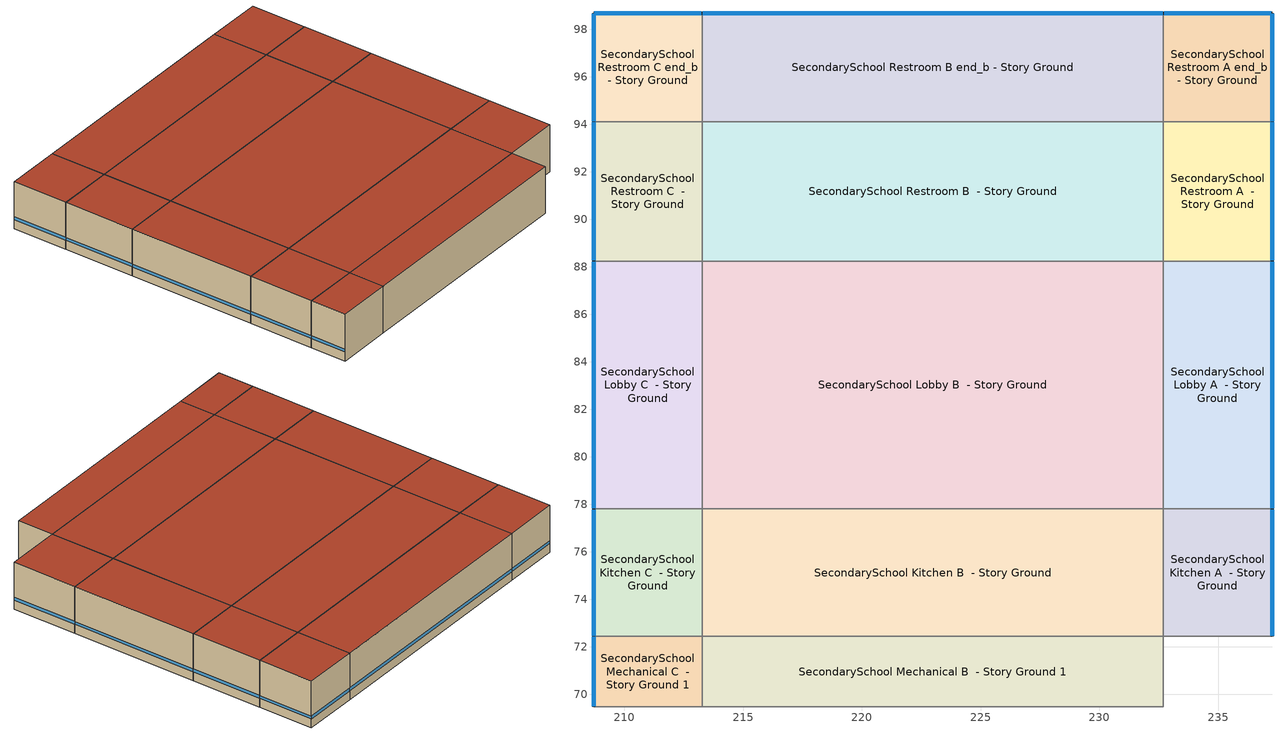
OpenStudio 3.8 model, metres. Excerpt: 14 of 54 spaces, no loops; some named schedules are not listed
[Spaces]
SecondarySchool Mechanical B  - Story Ground 1
 floor ground (Foundation F 126 Perim 0 Area 577): 232.69,69.47 213.27,69.47 213.27,72.44 232.69,72.44 z0
 wall to SecondarySchool Cafeteria B  - Story Ground: 213.27,69.47 232.69,69.47 z0:3.96
 wall to SecondarySchool Mechanical C  - Story Ground 1: 213.27,72.44 213.27,69.47 z0:3.96
 wall to SecondarySchool Kitchen B  - Story Ground: 232.69,72.44 213.27,72.44 z0:3.96
 wall to SecondarySchool Mechanical A  - Story Ground 1: 232.69,69.47 232.69,72.44 z0:3.96
 roof outside: 232.69,72.44 213.27,72.44 213.27,69.47 232.69,69.47 z3.96
SecondarySchool Mechanical C  - Story Ground 1
 floor ground (Foundation F 126 Perim 297 Area 1358): 213.27,69.47 208.7,69.47 208.7,72.44 213.27,72.44 z0
 wall outside: 208.7,72.44 208.7,69.47 z0:3.96
 wall to SecondarySchool Cafeteria C  - Story Ground: 208.7,69.47 213.27,69.47 z0:3.96
 wall to SecondarySchool Kitchen C  - Story Ground: 213.27,72.44 208.7,72.44 z0:3.96
 window (Window U-0.56 SHGC 0.39): 208.7,72.41 208.7,69.49 z0.76:1
 roof outside: 213.27,72.44 208.7,72.44 208.7,69.47 213.27,69.47 z3.96
SecondarySchool Kitchen A  - Story Ground
 floor ground (Foundation F 126 Perim 537 Area 2453): 237.26,72.44 232.69,72.44 232.69,77.8 237.26,77.8 z0
 wall outside: 237.26,72.44 237.26,77.8 z0:3.96
 wall to SecondarySchool Mechanical A  - Story Ground 1: 232.69,72.44 237.26,72.44 z0:3.96
 wall to SecondarySchool Kitchen B  - Story Ground: 232.69,77.8 232.69,72.44 z0:3.96
 wall to SecondarySchool Lobby A  - Story Ground: 237.26,77.8 232.69,77.8 z0:3.96
 window (Window U-0.56 SHGC 0.39): 237.26,72.46 237.26,77.78 z0.76:1
 roof outside: 237.26,77.8 232.69,77.8 232.69,72.44 237.26,72.44 z3.96
SecondarySchool Kitchen B  - Story Ground
 floor ground (Foundation F 126 Perim 0 Area 10423): 232.69,72.44 213.27,72.44 213.27,77.8 232.69,77.8 z0
 wall to SecondarySchool Kitchen C  - Story Ground: 213.27,77.8 213.27,72.44 z0:3.96
 wall to SecondarySchool Lobby B  - Story Ground: 232.69,77.8 213.27,77.8 z0:3.96
 roof outside: 232.69,77.8 213.27,77.8 213.27,72.44 232.69,72.44 z3.96
SecondarySchool Kitchen C  - Story Ground
 floor ground (Foundation F 126 Perim 537 Area 2453): 213.27,72.44 208.7,72.44 208.7,77.8 213.27,77.8 z0
 wall outside: 208.7,77.8 208.7,72.44 z0:3.96
 wall to SecondarySchool Lobby C  - Story Ground: 213.27,77.8 208.7,77.8 z0:3.96
 window (Window U-0.56 SHGC 0.39): 208.7,77.78 208.7,72.46 z0.76:1
 roof outside: 213.27,77.8 208.7,77.8 208.7,72.44 213.27,72.44 z3.96
SecondarySchool Lobby A  - Story Ground
 floor ground (Foundation F 126 Perim 1044 Area 4773): 237.26,77.8 232.69,77.8 232.69,88.24 237.26,88.24 z0
 wall outside: 237.26,77.8 237.26,88.24 z0:3.96
 wall to SecondarySchool Lobby B  - Story Ground: 232.69,88.24 232.69,77.8 z0:3.96
 wall to SecondarySchool Restroom A  - Story Ground: 237.26,88.24 232.69,88.24 z0:3.96
 window (Window U-0.56 SHGC 0.39): 237.26,77.83 237.26,88.22 z0.76:1
 roof outside: 237.26,88.24 232.69,88.24 232.69,77.8 237.26,77.8 z3.96
SecondarySchool Lobby B  - Story Ground
 floor ground (Foundation F 126 Perim 0 Area 20277): 232.69,77.8 213.27,77.8 213.27,88.24 232.69,88.24 z0
 wall to SecondarySchool Lobby C  - Story Ground: 213.27,88.24 213.27,77.8 z0:3.96
 wall to SecondarySchool Restroom B  - Story Ground: 232.69,88.24 213.27,88.24 z0:3.96
 roof outside: 232.69,88.24 213.27,88.24 213.27,77.8 232.69,77.8 z3.96
SecondarySchool Lobby C  - Story Ground
 floor ground (Foundation F 126 Perim 1044 Area 4773): 213.27,77.8 208.7,77.8 208.7,88.24 213.27,88.24 z0
 wall outside: 208.7,88.24 208.7,77.8 z0:3.96
 wall to SecondarySchool Restroom C  - Story Ground: 213.27,88.24 208.7,88.24 z0:3.96
 window (Window U-0.56 SHGC 0.39): 208.7,88.22 208.7,77.83 z0.76:1
 roof outside: 213.27,88.24 208.7,88.24 208.7,77.8 213.27,77.8 z3.96
SecondarySchool Restroom A  - Story Ground
 floor ground (Foundation F 126 Perim 587 Area 2682): 237.26,88.24 232.69,88.24 232.69,94.11 237.26,94.11 z0
 wall outside: 237.26,88.24 237.26,94.11 z0:3.96
 wall to SecondarySchool Restroom B  - Story Ground: 232.69,94.11 232.69,88.24 z0:3.96
 wall to SecondarySchool Restroom A end_b - Story Ground: 237.26,94.11 232.69,94.11 z0:3.96
 window (Window U-0.56 SHGC 0.39): 237.26,88.27 237.26,94.09 z0.76:1
 roof outside: 237.26,94.11 232.69,94.11 232.69,88.24 237.26,88.24 z3.96
SecondarySchool Restroom B  - Story Ground
 floor ground (Foundation F 126 Perim 0 Area 11396): 232.69,88.24 213.27,88.24 213.27,94.11 232.69,94.11 z0
 wall to SecondarySchool Restroom C  - Story Ground: 213.27,94.11 213.27,88.24 z0:3.96
 wall to SecondarySchool Restroom B end_b - Story Ground: 232.69,94.11 213.27,94.11 z0:3.96
 roof outside: 232.69,94.11 213.27,94.11 213.27,88.24 232.69,88.24 z3.96
SecondarySchool Restroom C  - Story Ground
 floor ground (Foundation F 126 Perim 587 Area 2682): 213.27,88.24 208.7,88.24 208.7,94.11 213.27,94.11 z0
 wall outside: 208.7,94.11 208.7,88.24 z0:3.96
 wall to SecondarySchool Restroom C end_b - Story Ground: 213.27,94.11 208.7,94.11 z0:3.96
 window (Window U-0.56 SHGC 0.39): 208.7,94.09 208.7,88.27 z0.76:1
 roof outside: 213.27,94.11 208.7,94.11 208.7,88.24 213.27,88.24 z3.96
SecondarySchool Restroom A end_b - Story Ground
 floor ground (Foundation F 126 Perim 914 Area 209): 237.26,94.11 232.69,94.11 232.69,98.68 237.26,98.68 z0
 wall outside: 237.26,94.11 237.26,98.68 232.69,98.68 z0:3.96
 wall to SecondarySchool Restroom B end_b - Story Ground: 232.69,98.68 232.69,94.11 z0:3.96
 window (Window U-0.56 SHGC 0.39): 237.26,94.14 237.26,98.66 / 237.24,98.68 232.72,98.68 z0.76:1
 roof outside: 237.26,98.68 232.69,98.68 232.69,94.11 237.26,94.11 z3.96
SecondarySchool Restroom B end_b - Story Ground
 floor ground (Foundation F 126 Perim 1942 Area 8881): 232.69,94.11 213.27,94.11 213.27,98.68 232.69,98.68 z0
 wall outside: 232.69,98.68 213.27,98.68 z0:3.96
 wall to SecondarySchool Restroom C end_b - Story Ground: 213.27,98.68 213.27,94.11 z0:3.96
 window (Window U-0.56 SHGC 0.39): 232.67,98.68 213.29,98.68 z0.76:1
 roof outside: 232.69,98.68 213.27,98.68 213.27,94.11 232.69,94.11 z3.96
SecondarySchool Restroom C end_b - Story Ground
 floor ground (Foundation F 126 Perim 914 Area 209): 213.27,94.11 208.7,94.11 208.7,98.68 213.27,98.68 z0
 wall outside: 213.27,98.68 208.7,98.68 208.7,94.11 z0:3.96
 window (Window U-0.56 SHGC 0.39): 208.7,98.66 208.7,94.14 / 213.24,98.68 208.72,98.68 z0.76:1
 roof outside: 213.27,98.68 208.7,98.68 208.7,94.11 213.27,94.11 z3.96
[Site]
Teterboro_NJ_USA: Latitude {deg}=40.85; Longitude {deg}=-74.06; Time Zone {hr}=-5; Elevation {m}=2; Terrain=City
[Site:WaterMainsTemperature]
Calculation Method=Correlation; Annual Average Outdoor Air Temperature {C}=13.1142; Maximum Difference In Monthly Average Outdoor Air Temperatures {deltaC}=26.67
[SizingPeriod:DesignDay] Barometric Pressure {Pa}=101301; Rain Indicator=No; Snow Indicator=No; Day of Month=21; Daylight Saving Time Indicator=No; Humidity Condition Type=Wetbulb; Dry-Bulb Temperature Range Modifier Type=DefaultMultipliers
Name | Maximum Dry-Bulb Temperature {C} | Daily Dry-Bulb Temperature Range {deltaC} | Wind Speed {m/s} | Wind Direction {deg} | Month | Day Type | Wetbulb or DewPoint at Maximum Dry-Bulb {C} | Solar Model Indicator | ASHRAE Clear Sky Optical Depth for Beam Irradiance | ASHRAE Clear Sky Optical Depth for Diffuse Irradiance | Sky Clearness
Teterboro Ann Clg .4% Condns DB=>MWB 1 | 33.6 | 9.6 | 4.7 | 240 | 7 | SummerDesignDay | 23.6 | ASHRAETau | 0.452 | 2.128
Teterboro Ann Clg .4% Condns WB=>MDB 1 | 30.9 | 9.6 | 4.7 | 240 | 7 | SummerDesignDay | 25.4 | ASHRAETau | 0.452 | 2.128
Teterboro Ann Htg 99.6% Condns DB 1 | -11.4 | 0 | 4.6 | 300 | 1 | WinterDesignDay | -11.4 | ASHRAEClearSky |  |  | 0
Teterboro August .4% Condns DB=>MCWB 1 | 34.9 | 9.5 | 4.7 | 240 | 8 | SummerDesignDay | 24.8 | ASHRAETau | 0.439 | 2.191
[ClimateZones]
Climate Zone Institution Name 1=ASHRAE; Climate Zone Document Name 1=ANSI/ASHRAE Standard 169; Climate Zone Document Year 1=2006; Climate Zone Value 1=ASHRAE 169-2013-5A
[Building]
ComStock DOE Ref 1980-2004|SecondarySchool: Default Construction Set=ComStock DOE Ref 1980-2004 - SecSchl - ASHRAE 169-2013-5A; Default Schedule Set=Building Default Schedule Set; Standards Building Type=SecondarySchool
[Site:GroundTemperature:FCfactorMethod]
January Ground Temperature {C}=9.7; February Ground Temperature {C}=6; March Ground Temperature {C}=-2.2; April Ground Temperature {C}=-3.4; May Ground Temperature {C}=-4.2; June Ground Temperature {C}=2.7; July Ground Temperature {C}=7.5; August Ground Temperature {C}=13.7; September Ground Temperature {C}=18.6; October Ground Temperature {C}=22; November Ground Temperature {C}=20.7; December Ground Temperature {C}=16.5
[Construction:FfactorGroundFloor] F-Factor {W/m-K}=1.26344
Name | Area {m2} | PerimeterExposed {m}
Foundation F 126 Perim 914 Area 209 | 20.9032 | 9.144
Foundation F 126 Perim 587 Area 2682 | 26.8231 | 5.86682
Foundation F 126 Perim 0 Area 20277 | 202.766 | 0
Foundation F 126 Perim 1044 Area 4773 | 47.7263 | 10.4388
Foundation F 126 Perim 0 Area 11396 | 113.959 | 0
Foundation F 126 Perim 537 Area 2453 | 24.5322 | 5.36575
Foundation F 126 Perim 1942 Area 8881 | 88.8077 | 19.4242
Foundation F 126 Perim 297 Area 1358 | 13.5803 | 2.97033
Foundation F 126 Perim 0 Area 10423 | 104.226 | 0
Foundation F 126 Perim 0 Area 577 | 57.6964 | 0
[DefaultConstructionSet]
ComStock DOE Ref 1980-2004 - SecSchl - ASHRAE 169-2013-5A: Default Exterior Surface Constructions=Default Surface Constructions 1; Default Interior Surface Constructions=Default Surface Constructions 2; Default Ground Contact Surface Constructions=Default Surface Constructions 3; Default Exterior SubSurface Constructions=Default Sub Surface Constructions 1; Default Interior SubSurface Constructions=Default Sub Surface Constructions 2; Interior Partition Construction=Typical Interior Partition
[DefaultSurfaceConstructions]
Name | Floor Construction | Wall Construction | Roof Ceiling Construction
Default Surface Constructions 1 | Typical Insulated Exterior Mass Floor | Typical Insulated Wood Framed Exterior Wall R-12.2 | Typical IEAD Roof R-18.87
Default Surface Constructions 2 | Typical Interior Floor | Typical Interior Wall | Typical Interior Ceiling
Default Surface Constructions 3 | Typical Insulated Carpeted 6in Slab Floor | Typical Insulated Basement Mass Wall R-10.0
[Construction]
Typical Insulated Exterior Mass Floor: Typical Insulation R-10.02, 4 in. Normalweight Concrete Floor, Typical Carpet Pad
Typical IEAD Roof R-18.87: Roof Membrane, Typical Insulation R-17.75, Metal Roof Surface
Typical Interior Floor: 100mm Normalweight concrete floor, CP02 CARPET PAD
Typical Interior Wall: G01 13mm gypsum board, G01 13mm gypsum board
Typical Interior Ceiling: CP02 CARPET PAD, 100mm Normalweight concrete floor
Typical Insulated Carpeted 6in Slab Floor: 6 in. Normalweight Concrete Floor, Typical Carpet Pad
Typical Insulated Basement Mass Wall R-10.0: Typical Insulation R-8.45, 8 in. Concrete Block Basement Wall
U 0.59 SHGC 0.39 Simple Glazing Window U-0.59 SHGC 0.39: U 0.59 SHGC 0.39 Simple Glazing U-0.59 SHGC 0.39
U 0.59 SHGC 0.39 Simple Glazing Window U-0.59 SHGC 0.39 1: U 0.59 SHGC 0.39 Simple Glazing U-0.59 SHGC 0.39 1
Typical Insulated Metal Door: F08 Metal surface, Typical Insulation R-10.02 1
U 0.88 SHGC 0.16 Sgl Ref-A-L Clr 6mm: REF A CLEAR LO 6MM
Typical Overhead Door: Typical Insulation R-10.02 1
Typical Interior Window: Clear 3mm
Typical Interior Door; Typical Interior Partition: G05 25mm wood
Typical Insulated Wood Framed Exterior Wall R-12.2: 25mm Stucco, 5/8 in. Gypsum Board, Typical Insulation R-10.02 1, 5/8 in. Gypsum Board
InteriorFurnishings 1: Std Wood 6inch 1
Window U-0.56 SHGC 0.39: Simple Glazing Double - LowE - Clear - Aluminum
[Material:NoMass] Roughness=Smooth; Thermal Absorptance=0.9; Solar Absorptance=0.7
Name | Thermal Resistance {m2-K/W} | Visible Absorptance
Typical Insulation R-10.02; Typical Insulation R-10.02 1 | 1.76396 | 0.7
Typical Carpet Pad; CP02 CARPET PAD | 0.21648 | 0.8
Typical Insulation R-17.75 | 3.12608 | 0.7
Typical Insulation R-8.45 | 1.4881 | 0.7
[Material] Thermal Absorptance=0.9
Name | Roughness | Thickness {m} | Conductivity {W/m-K} | Density {kg/m3} | Specific Heat {J/kg-K} | Solar Absorptance | Visible Absorptance
4 in. Normalweight Concrete Floor | MediumRough | 0.1016 | 2.31 | 2322 | 832 | 0.7 | 0.7
25mm Stucco | Smooth | 0.0254 | 0.72 | 1856 | 840 | 0.7 | 0.7
5/8 in. Gypsum Board | MediumSmooth | 0.0159 | 0.16 | 800 | 1090 | 0.7 | 0.7
Roof Membrane | VeryRough | 0.0095 | 0.16 | 1121.29 | 1460 | 0.7 | 0.7
Metal Roof Surface; F08 Metal surface | Smooth | 0.0008 | 45.28 | 7824 | 500 | 0.7 | 0.7
100mm Normalweight concrete floor | MediumRough | 0.1016 | 2.31045 | 2322 | 832.557 | 0.7 | 0.7
G01 13mm gypsum board | Smooth | 0.0127 | 0.160031 | 800.001 | 1090.73 | 0.7 | 0.5
6 in. Normalweight Concrete Floor | MediumRough | 0.1524 | 2.31 | 2322 | 832 | 0.7 | 0.7
8 in. Concrete Block Basement Wall | MediumRough | 0.2032 | 1.326 | 1842 | 912 | 0.7 | 0.7
G05 25mm wood | MediumSmooth | 0.0254 | 0.15 | 608 | 1630 | 0.5 | 0.5
Std Wood 6inch 1 | MediumSmooth | 0.15 | 0.12 | 540 | 1210 | 0.7 | 0.7
[DefaultSubSurfaceConstructions]
Name | Fixed Window Construction | Operable Window Construction | Door Construction | Glass Door Construction | Overhead Door Construction | Tubular Daylight Dome Construction | Tubular Daylight Diffuser Construction
Default Sub Surface Constructions 1 | U 0.59 SHGC 0.39 Simple Glazing Window U-0.59 SHGC 0.39 | U 0.59 SHGC 0.39 Simple Glazing Window U-0.59 SHGC 0.39 1 | Typical Insulated Metal Door | U 0.88 SHGC 0.16 Sgl Ref-A-L Clr 6mm | Typical Overhead Door | Typical Interior Window | Typical Interior Window
Default Sub Surface Constructions 2 | Typical Interior Window | Typical Interior Window | Typical Interior Door
[WindowMaterial:SimpleGlazingSystem]
Name | U-Factor {W/m2-K} | Solar Heat Gain Coefficient | Visible Transmittance
U 0.59 SHGC 0.39 Simple Glazing U-0.59 SHGC 0.39; U 0.59 SHGC 0.39 Simple Glazing U-0.59 SHGC 0.39 1 | 3.35018 | 0.39 | 0.31
Simple Glazing Double - LowE - Clear - Aluminum | 3.17415 | 0.386 | 0.591
[WindowMaterial:Glazing] Optical Data Type=SpectralAverage; Infrared Transmittance at Normal Incidence=0; Front Side Infrared Hemispherical Emissivity=0.84; Conductivity {W/m-K}=0.9; Dirt Correction Factor for Solar and Visible Transmittance=1; Solar Diffusing=No
Name | Thickness {m} | Solar Transmittance at Normal Incidence | Front Side Solar Reflectance at Normal Incidence | Back Side Solar Reflectance at Normal Incidence | Visible Transmittance at Normal Incidence | Front Side Visible Reflectance at Normal Incidence | Back Side Visible Reflectance at Normal Incidence | Back Side Infrared Hemispherical Emissivity
REF A CLEAR LO 6MM | 0.006 | 0.066 | 0.341 | 0.493 | 0.08 | 0.41 | 0.37 | 0.4
Clear 3mm | 0.003 | 0.837 | 0.075 | 0.075 | 0.898 | 0.081 | 0.081 | 0.84
[SpaceType] Standards Building Type=SecondarySchool
Name | Default Schedule Set | Design Specification Outdoor Air Object | Standards Space Type
SecondarySchool Kitchen - ComStock DOE Ref 1980-2004 | SecondarySchool Kitchen Schedule Set | SecondarySchool Kitchen Ventilation | Kitchen
SecondarySchool Lobby - ComStock DOE Ref 1980-2004 | SecondarySchool Lobby Schedule Set | SecondarySchool Lobby Ventilation | Lobby
SecondarySchool Restroom - ComStock DOE Ref 1980-2004 | SecondarySchool Restroom Schedule Set | SecondarySchool Restroom Ventilation | Restroom
SecondarySchool Mechanical - ComStock DOE Ref 1980-2004 | SecondarySchool Mechanical Schedule Set | SecondarySchool Mechanical Ventilation | Mechanical
[BuildingStory]
Story Ground: Nominal Z Coordinate {m}=0; Nominal Floor to Floor Height {m}=3.9624
[Space] Building Story=Story Ground
Name | Space Type | Thermal Zone
SecondarySchool Mechanical B  - Story Ground 1 | SecondarySchool Mechanical - ComStock DOE Ref 1980-2004 | Zone SecondarySchool Mechanical B  - Story Ground 1
SecondarySchool Mechanical C  - Story Ground 1 | SecondarySchool Mechanical - ComStock DOE Ref 1980-2004 | Zone SecondarySchool Mechanical C  - Story Ground 1
SecondarySchool Kitchen A  - Story Ground | SecondarySchool Kitchen - ComStock DOE Ref 1980-2004 | Zone SecondarySchool Kitchen A  - Story Ground
SecondarySchool Kitchen B  - Story Ground | SecondarySchool Kitchen - ComStock DOE Ref 1980-2004 | Zone SecondarySchool Kitchen B  - Story Ground
SecondarySchool Kitchen C  - Story Ground | SecondarySchool Kitchen - ComStock DOE Ref 1980-2004 | Zone SecondarySchool Kitchen C  - Story Ground
SecondarySchool Lobby A  - Story Ground | SecondarySchool Lobby - ComStock DOE Ref 1980-2004 | Zone SecondarySchool Lobby A  - Story Ground
SecondarySchool Lobby B  - Story Ground | SecondarySchool Lobby - ComStock DOE Ref 1980-2004 | Zone SecondarySchool Lobby B  - Story Ground
SecondarySchool Lobby C  - Story Ground | SecondarySchool Lobby - ComStock DOE Ref 1980-2004 | Zone SecondarySchool Lobby C  - Story Ground
SecondarySchool Restroom A  - Story Ground | SecondarySchool Restroom - ComStock DOE Ref 1980-2004 | Zone SecondarySchool Restroom A  - Story Ground
SecondarySchool Restroom B  - Story Ground | SecondarySchool Restroom - ComStock DOE Ref 1980-2004 | Zone SecondarySchool Restroom B  - Story Ground
SecondarySchool Restroom C  - Story Ground | SecondarySchool Restroom - ComStock DOE Ref 1980-2004 | Zone SecondarySchool Restroom C  - Story Ground
SecondarySchool Restroom A end_b - Story Ground | SecondarySchool Restroom - ComStock DOE Ref 1980-2004 | Zone SecondarySchool Restroom A end_b - Story Ground
SecondarySchool Restroom B end_b - Story Ground | SecondarySchool Restroom - ComStock DOE Ref 1980-2004 | Zone SecondarySchool Restroom B end_b - Story Ground
SecondarySchool Restroom C end_b - Story Ground | SecondarySchool Restroom - ComStock DOE Ref 1980-2004 | Zone SecondarySchool Restroom C end_b - Story Ground
[ThermalZone] Multiplier=1; Use Ideal Air Loads=No
Name | Thermostat
Zone SecondarySchool Mechanical B  - Story Ground 1 | SecondarySchool Mechanical - ComStock DOE Ref 1980-2004 Thermostat 3
Zone SecondarySchool Mechanical C  - Story Ground 1 | SecondarySchool Mechanical - ComStock DOE Ref 1980-2004 Thermostat 5
Zone SecondarySchool Kitchen A  - Story Ground | SecondarySchool Kitchen - ComStock DOE Ref 1980-2004 Thermostat
Zone SecondarySchool Kitchen B  - Story Ground | SecondarySchool Kitchen - ComStock DOE Ref 1980-2004 Thermostat 1
Zone SecondarySchool Kitchen C  - Story Ground | SecondarySchool Kitchen - ComStock DOE Ref 1980-2004 Thermostat 2
Zone SecondarySchool Lobby A  - Story Ground | SecondarySchool Lobby - ComStock DOE Ref 1980-2004 Thermostat
Zone SecondarySchool Lobby B  - Story Ground | SecondarySchool Lobby - ComStock DOE Ref 1980-2004 Thermostat 1
Zone SecondarySchool Lobby C  - Story Ground | SecondarySchool Lobby - ComStock DOE Ref 1980-2004 Thermostat 2
Zone SecondarySchool Restroom A  - Story Ground | SecondarySchool Restroom - ComStock DOE Ref 1980-2004 Thermostat
Zone SecondarySchool Restroom B  - Story Ground | SecondarySchool Restroom - ComStock DOE Ref 1980-2004 Thermostat 2
Zone SecondarySchool Restroom C  - Story Ground | SecondarySchool Restroom - ComStock DOE Ref 1980-2004 Thermostat 4
Zone SecondarySchool Restroom A end_b - Story Ground | SecondarySchool Restroom - ComStock DOE Ref 1980-2004 Thermostat 1
Zone SecondarySchool Restroom B end_b - Story Ground | SecondarySchool Restroom - ComStock DOE Ref 1980-2004 Thermostat 3
Zone SecondarySchool Restroom C end_b - Story Ground | SecondarySchool Restroom - ComStock DOE Ref 1980-2004 Thermostat 5
[People:Definition] Number of People Calculation Method=People/Area; Fraction Radiant=0.3
Name | People per Space Floor Area {person/m2}
SecondarySchool Kitchen People Definition | 0.166625
SecondarySchool Mechanical People Definition | 0.0100104
SecondarySchool Restroom People Definition | 0.0999967
[People] Work Efficiency Schedule=Work Efficiency Schedule; Clothing Insulation Schedule=Clothing Schedule; Air Velocity Schedule=Air Velocity Schedule; Multiplier=1
Name | People Definition | Space or SpaceType
SecondarySchool Kitchen People | SecondarySchool Kitchen People Definition | SecondarySchool Kitchen - ComStock DOE Ref 1980-2004
SecondarySchool Mechanical People | SecondarySchool Mechanical People Definition | SecondarySchool Mechanical - ComStock DOE Ref 1980-2004
SecondarySchool Restroom People | SecondarySchool Restroom People Definition | SecondarySchool Restroom - ComStock DOE Ref 1980-2004
[Lights:Definition] Design Level Calculation Method=Watts/Area; Fraction Visible=0.2; Return Air Fraction=0
Name | Watts per Space Floor Area {W/m2} | Fraction Radiant
SecondarySchool Mechanical - ComStock DOE Ref 1980-2004 General Lights Definition | 3.92888 | 0.31
SecondarySchool Mechanical - ComStock DOE Ref 1980-2004 Task Lights Definition | 3.02684 | 0.125
SecondarySchool Restroom - ComStock DOE Ref 1980-2004 General Lights Definition | 3.33071 | 0.31
SecondarySchool Restroom - ComStock DOE Ref 1980-2004 Wall Wash Lights Definition | 2.07725 | 0.125
SecondarySchool Lobby - ComStock DOE Ref 1980-2004 General Lights Definition | 1.92838 | 0.31
SecondarySchool Lobby - ComStock DOE Ref 1980-2004 Task Lights Definition | 1.01438 | 0.125
SecondarySchool Lobby - ComStock DOE Ref 1980-2004 Wall Wash Lights Definition | 1.81461 | 0.125
SecondarySchool Kitchen - ComStock DOE Ref 1980-2004 General Lights Definition | 7.18292 | 0.31
SecondarySchool Kitchen - ComStock DOE Ref 1980-2004 Task Lights Definition | 8.69031 | 0.125
[ElectricEquipment:Definition] Design Level Calculation Method=Watts/Area
Name | Watts per Space Floor Area {W/m2} | Fraction Latent | Fraction Radiant | Fraction Lost
misc_electric_kitchen_equipment_definition | 3.83774 | 0.25 | 0.3 | 0.2
SecondarySchool Lobby Elec Equip Definition | 0.687635 | 0 | 0.5 | 0
SecondarySchool Mechanical Elec Equip Definition | 1.85847 | 0 | 0.5 | 0
SecondarySchool Restroom Elec Equip Definition | 13.2881 | 0 | 0.5 | 0
[ElectricEquipment] Schedule=Education_School BLDG_EQUIP_EndUseData BPR Adjusted
Name | Electric Equipment Definition | Space or SpaceType
misc_electric_kitchen_equipment | misc_electric_kitchen_equipment_definition | SecondarySchool Kitchen - ComStock DOE Ref 1980-2004
SecondarySchool Lobby Elec Equip | SecondarySchool Lobby Elec Equip Definition | SecondarySchool Lobby - ComStock DOE Ref 1980-2004
SecondarySchool Mechanical Elec Equip | SecondarySchool Mechanical Elec Equip Definition | SecondarySchool Mechanical - ComStock DOE Ref 1980-2004
SecondarySchool Restroom Elec Equip | SecondarySchool Restroom Elec Equip Definition | SecondarySchool Restroom - ComStock DOE Ref 1980-2004
[DesignSpecification:OutdoorAir] Outdoor Air Method=Sum
Name | Outdoor Air Flow per Floor Area {m3/s-m2}
SecondarySchool Kitchen Ventilation | 0.0023876
SecondarySchool Lobby Ventilation | 0.000508
SecondarySchool Mechanical Ventilation | 0.000254
SecondarySchool Restroom Ventilation | 0.0048768
[DefaultScheduleSet]
Name | Number of People Schedule | People Activity Level Schedule | Lighting Schedule | Electric Equipment Schedule | Gas Equipment Schedule | Infiltration Schedule | Hours of Operation Schedule
SecondarySchool Kitchen Schedule Set | SecondarySchool Bldg Occ | SecondarySchool Activity | Education_School BLDG_LIGHT_EndUseData | Education_School BLDG_EQUIP_EndUseData | SecondarySchool Kitchen Gas | SecondarySchool Infil
SecondarySchool Lobby Schedule Set; SecondarySchool Mechanical Schedule Set; SecondarySchool Restroom Schedule Set | SecondarySchool Bldg Occ | SecondarySchool Activity | Education_School BLDG_LIGHT_EndUseData | Education_School BLDG_EQUIP_EndUseData |  | SecondarySchool Infil
Building Default Schedule Set |  |  |  |  |  |  | Building Hours of Operation NonResidential
[Exterior:Lights:Definition]
Name | Design Level {W}
Parking Areas and Drives Def (W/ft^2) | 0.0414577
Building Facades Def (W/ft^2) | 0.2
Main Entries Def (W/ft) | 30
Other Doors Def (W/ft) | 20
[Exterior:Lights] Schedule=Always On Discrete; Control Option=AstronomicalClock
Name | Exterior Lights Definition | Multiplier
Parking Areas and Drives | Parking Areas and Drives Def (W/ft^2) | 59097.7
Building Facades | Building Facades Def (W/ft^2) | 62594.9
Main Entries | Main Entries Def (W/ft) | 240
Other Doors | Other Doors Def (W/ft) | 147
[ThermostatSetpoint:DualSetpoint] Heating Setpoint Temperature Schedule=SecondarySchool HtgSetp; Cooling Setpoint Temperature Schedule=SecondarySchool ClgSetp
SecondarySchool Kitchen - ComStock DOE Ref 1980-2004 Thermostat; SecondarySchool Kitchen - ComStock DOE Ref 1980-2004 Thermostat 1; SecondarySchool Kitchen - ComStock DOE Ref 1980-2004 Thermostat 2; SecondarySchool Lobby - ComStock DOE Ref 1980-2004 Thermostat; SecondarySchool Lobby - ComStock DOE Ref 1980-2004 Thermostat 1; SecondarySchool Lobby - ComStock DOE Ref 1980-2004 Thermostat 2; SecondarySchool Mechanical - ComStock DOE Ref 1980-2004 Thermostat 3; SecondarySchool Mechanical - ComStock DOE Ref 1980-2004 Thermostat 5; SecondarySchool Restroom - ComStock DOE Ref 1980-2004 Thermostat; SecondarySchool Restroom - ComStock DOE Ref 1980-2004 Thermostat 1; SecondarySchool Restroom - ComStock DOE Ref 1980-2004 Thermostat 2; SecondarySchool Restroom - ComStock DOE Ref 1980-2004 Thermostat 3; SecondarySchool Restroom - ComStock DOE Ref 1980-2004 Thermostat 4; SecondarySchool Restroom - ComStock DOE Ref 1980-2004 Thermostat 5
[InternalMass:Definition]
Internal Mass Definition 2: Construction=InteriorFurnishings 1; Design Level Calculation Method=SurfaceArea/Area; Surface Area per Space Floor Area=2
[InternalMass] Internal Mass Definition=Internal Mass Definition 2; Multiplier=1
Name | Space or SpaceType
SecondarySchool Restroom C end_b - Story Ground Mass | SecondarySchool Restroom C end_b - Story Ground
SecondarySchool Restroom A end_b - Story Ground Mass | SecondarySchool Restroom A end_b - Story Ground
SecondarySchool Restroom C  - Story Ground Mass | SecondarySchool Restroom C  - Story Ground
SecondarySchool Lobby B  - Story Ground Mass | SecondarySchool Lobby B  - Story Ground
SecondarySchool Lobby A  - Story Ground Mass | SecondarySchool Lobby A  - Story Ground
SecondarySchool Restroom B  - Story Ground Mass | SecondarySchool Restroom B  - Story Ground
SecondarySchool Lobby C  - Story Ground Mass | SecondarySchool Lobby C  - Story Ground
SecondarySchool Kitchen C  - Story Ground Mass | SecondarySchool Kitchen C  - Story Ground
SecondarySchool Restroom B end_b - Story Ground Mass | SecondarySchool Restroom B end_b - Story Ground
SecondarySchool Restroom A  - Story Ground Mass | SecondarySchool Restroom A  - Story Ground
SecondarySchool Kitchen B  - Story Ground Mass | SecondarySchool Kitchen B  - Story Ground
SecondarySchool Kitchen A  - Story Ground Mass | SecondarySchool Kitchen A  - Story Ground
SecondarySchool Mechanical B  - Story Ground 1 Mass | SecondarySchool Mechanical B  - Story Ground 1
SecondarySchool Mechanical C  - Story Ground 1 Mass | SecondarySchool Mechanical C  - Story Ground 1
[Lights] Schedule=Education_School BLDG_LIGHT_EndUseData BPR Adjusted; Fraction Replaceable=1
Name | Lights Definition | Space or SpaceType
SecondarySchool Mechanical - ComStock DOE Ref 1980-2004 General Lighting | SecondarySchool Mechanical - ComStock DOE Ref 1980-2004 General Lights Definition | SecondarySchool Mechanical - ComStock DOE Ref 1980-2004
SecondarySchool Mechanical - ComStock DOE Ref 1980-2004 Task Lighting | SecondarySchool Mechanical - ComStock DOE Ref 1980-2004 Task Lights Definition | SecondarySchool Mechanical - ComStock DOE Ref 1980-2004
SecondarySchool Restroom - ComStock DOE Ref 1980-2004 General Lighting | SecondarySchool Restroom - ComStock DOE Ref 1980-2004 General Lights Definition | SecondarySchool Restroom - ComStock DOE Ref 1980-2004
SecondarySchool Restroom - ComStock DOE Ref 1980-2004 Wall Wash Lighting | SecondarySchool Restroom - ComStock DOE Ref 1980-2004 Wall Wash Lights Definition | SecondarySchool Restroom - ComStock DOE Ref 1980-2004
SecondarySchool Lobby - ComStock DOE Ref 1980-2004 General Lighting | SecondarySchool Lobby - ComStock DOE Ref 1980-2004 General Lights Definition | SecondarySchool Lobby - ComStock DOE Ref 1980-2004
SecondarySchool Lobby - ComStock DOE Ref 1980-2004 Task Lighting | SecondarySchool Lobby - ComStock DOE Ref 1980-2004 Task Lights Definition | SecondarySchool Lobby - ComStock DOE Ref 1980-2004
SecondarySchool Lobby - ComStock DOE Ref 1980-2004 Wall Wash Lighting | SecondarySchool Lobby - ComStock DOE Ref 1980-2004 Wall Wash Lights Definition | SecondarySchool Lobby - ComStock DOE Ref 1980-2004
SecondarySchool Kitchen - ComStock DOE Ref 1980-2004 General Lighting | SecondarySchool Kitchen - ComStock DOE Ref 1980-2004 General Lights Definition | SecondarySchool Kitchen - ComStock DOE Ref 1980-2004
SecondarySchool Kitchen - ComStock DOE Ref 1980-2004 Task Lighting | SecondarySchool Kitchen - ComStock DOE Ref 1980-2004 Task Lights Definition | SecondarySchool Kitchen - ComStock DOE Ref 1980-2004
[SpaceInfiltration:DesignFlowRate] Design Flow Rate Calculation Method=Flow/ExteriorArea; Flow per Exterior Surface Area {m3/s-m2}=0.00268633; Velocity Term Coefficient=0
Name | Space or SpaceType | Schedule | Constant Term Coefficient | Temperature Term Coefficient | Velocity Squared Term Coefficient
SecondarySchool Restroom C end_b - Story Ground HVAC On Infiltration | SecondarySchool Restroom C end_b - Story Ground | Infiltration HVAC On Schedule | 0.1019 | 0.0077 | 0.0877
SecondarySchool Restroom C end_b - Story Ground HVAC Off Infiltration | SecondarySchool Restroom C end_b - Story Ground | Infiltration HVAC Off Schedule | 0 | 0.0156 | 0.105
SecondarySchool Restroom A end_b - Story Ground HVAC On Infiltration | SecondarySchool Restroom A end_b - Story Ground | Infiltration HVAC On Schedule | 0.1019 | 0.0077 | 0.0877
SecondarySchool Restroom A end_b - Story Ground HVAC Off Infiltration | SecondarySchool Restroom A end_b - Story Ground | Infiltration HVAC Off Schedule | 0 | 0.0156 | 0.105
SecondarySchool Restroom C  - Story Ground HVAC On Infiltration | SecondarySchool Restroom C  - Story Ground | Infiltration HVAC On Schedule | 0.1019 | 0.0077 | 0.0877
SecondarySchool Restroom C  - Story Ground HVAC Off Infiltration | SecondarySchool Restroom C  - Story Ground | Infiltration HVAC Off Schedule | 0 | 0.0156 | 0.105
SecondarySchool Lobby B  - Story Ground HVAC On Infiltration | SecondarySchool Lobby B  - Story Ground | Infiltration HVAC On Schedule | 0.1019 | 0.0077 | 0.0877
SecondarySchool Lobby B  - Story Ground HVAC Off Infiltration | SecondarySchool Lobby B  - Story Ground | Infiltration HVAC Off Schedule | 0 | 0.0156 | 0.105
SecondarySchool Lobby A  - Story Ground HVAC On Infiltration | SecondarySchool Lobby A  - Story Ground | Infiltration HVAC On Schedule | 0.1019 | 0.0077 | 0.0877
SecondarySchool Lobby A  - Story Ground HVAC Off Infiltration | SecondarySchool Lobby A  - Story Ground | Infiltration HVAC Off Schedule | 0 | 0.0156 | 0.105
SecondarySchool Restroom B  - Story Ground HVAC On Infiltration | SecondarySchool Restroom B  - Story Ground | Infiltration HVAC On Schedule | 0.1019 | 0.0077 | 0.0877
SecondarySchool Restroom B  - Story Ground HVAC Off Infiltration | SecondarySchool Restroom B  - Story Ground | Infiltration HVAC Off Schedule | 0 | 0.0156 | 0.105
SecondarySchool Lobby C  - Story Ground HVAC On Infiltration | SecondarySchool Lobby C  - Story Ground | Infiltration HVAC On Schedule | 0.1019 | 0.0077 | 0.0877
SecondarySchool Lobby C  - Story Ground HVAC Off Infiltration | SecondarySchool Lobby C  - Story Ground | Infiltration HVAC Off Schedule | 0 | 0.0156 | 0.105
SecondarySchool Kitchen C  - Story Ground HVAC On Infiltration | SecondarySchool Kitchen C  - Story Ground | Infiltration HVAC On Schedule | 0.1019 | 0.0077 | 0.0877
SecondarySchool Kitchen C  - Story Ground HVAC Off Infiltration | SecondarySchool Kitchen C  - Story Ground | Infiltration HVAC Off Schedule | 0 | 0.0156 | 0.105
SecondarySchool Restroom B end_b - Story Ground HVAC On Infiltration | SecondarySchool Restroom B end_b - Story Ground | Infiltration HVAC On Schedule | 0.1019 | 0.0077 | 0.0877
SecondarySchool Restroom B end_b - Story Ground HVAC Off Infiltration | SecondarySchool Restroom B end_b - Story Ground | Infiltration HVAC Off Schedule | 0 | 0.0156 | 0.105
SecondarySchool Restroom A  - Story Ground HVAC On Infiltration | SecondarySchool Restroom A  - Story Ground | Infiltration HVAC On Schedule | 0.1019 | 0.0077 | 0.0877
SecondarySchool Restroom A  - Story Ground HVAC Off Infiltration | SecondarySchool Restroom A  - Story Ground | Infiltration HVAC Off Schedule | 0 | 0.0156 | 0.105
SecondarySchool Kitchen B  - Story Ground HVAC On Infiltration | SecondarySchool Kitchen B  - Story Ground | Infiltration HVAC On Schedule | 0.1019 | 0.0077 | 0.0877
SecondarySchool Kitchen B  - Story Ground HVAC Off Infiltration | SecondarySchool Kitchen B  - Story Ground | Infiltration HVAC Off Schedule | 0 | 0.0156 | 0.105
SecondarySchool Kitchen A  - Story Ground HVAC On Infiltration | SecondarySchool Kitchen A  - Story Ground | Infiltration HVAC On Schedule | 0.1019 | 0.0077 | 0.0877
SecondarySchool Kitchen A  - Story Ground HVAC Off Infiltration | SecondarySchool Kitchen A  - Story Ground | Infiltration HVAC Off Schedule | 0 | 0.0156 | 0.105
SecondarySchool Mechanical B  - Story Ground 1 HVAC On Infiltration | SecondarySchool Mechanical B  - Story Ground 1 | Infiltration HVAC On Schedule | 0.1019 | 0.0077 | 0.0877
SecondarySchool Mechanical B  - Story Ground 1 HVAC Off Infiltration | SecondarySchool Mechanical B  - Story Ground 1 | Infiltration HVAC Off Schedule | 0 | 0.0156 | 0.105
SecondarySchool Mechanical C  - Story Ground 1 HVAC On Infiltration | SecondarySchool Mechanical C  - Story Ground 1 | Infiltration HVAC On Schedule | 0.1019 | 0.0077 | 0.0877
SecondarySchool Mechanical C  - Story Ground 1 HVAC Off Infiltration | SecondarySchool Mechanical C  - Story Ground 1 | Infiltration HVAC Off Schedule | 0 | 0.0156 | 0.105
[Schedule:Ruleset]
Name | Default Day Schedule | Summer Design Day Schedule | Winter Design Day Schedule
Clothing Schedule | Clothing Schedule Default Winter Clothes
Air Velocity Schedule | Air Velocity Schedule Default
Work Efficiency Schedule | Work Efficiency Schedule Default
SecondarySchool Activity | SecondarySchool Activity Default | SecondarySchool Activity Summer Design Day | SecondarySchool Activity Winter Design Day
Education_School BLDG_LIGHT_EndUseData | Education_School BLDG_LIGHT_EndUseData Default | Education_School BLDG_LIGHT_EndUseData Summer Design Day | Education_School BLDG_LIGHT_EndUseData Winter Design Day
Education_School BLDG_EQUIP_EndUseData | Education_School BLDG_EQUIP_EndUseData Default | Education_School BLDG_EQUIP_EndUseData Summer Design Day | Education_School BLDG_EQUIP_EndUseData Winter Design Day
SecondarySchool Infil | SecondarySchool Infil Default | SecondarySchool Infil Summer Design Day | SecondarySchool Infil Winter Design Day
SecondarySchool Bldg Occ | SecondarySchool Bldg Occ Default | SecondarySchool Bldg Occ Summer Design Day | SecondarySchool Bldg Occ Winter Design Day
SecondarySchool Kitchen Gas | SecondarySchool Kitchen Gas Default | SecondarySchool Kitchen Gas Summer Design Day | SecondarySchool Kitchen Gas Winter Design Day
SecondarySchool HtgSetp | SecondarySchool HtgSetp Default | Schedule Day 5 | Schedule Day 6
SecondarySchool ClgSetp | SecondarySchool ClgSetp Default | Schedule Day 2 | Schedule Day 3
Building Hours of Operation NonResidential | Building Hours of Operation NonResidential Default | Building Hours of Operation NonResidential Summer Design Day | Building Hours of Operation NonResidential Winter Design Day
Education_School BLDG_LIGHT_EndUseData BPR Adjusted | Education_School BLDG_LIGHT_EndUseData Default 1 | Education_School BLDG_LIGHT_EndUseData Summer Design Day 1 | Education_School BLDG_LIGHT_EndUseData Winter Design Day 1
Education_School BLDG_EQUIP_EndUseData BPR Adjusted | Education_School BLDG_EQUIP_EndUseData Default 1 | Education_School BLDG_EQUIP_EndUseData Summer Design Day 1 | Education_School BLDG_EQUIP_EndUseData Winter Design Day 1
Infiltration HVAC On Schedule | 54 Zone VAV Occ Sch Default 1 | 54 Zone VAV Occ Sch Summer Design Day 1 | 54 Zone VAV Occ Sch Winter Design Day 1
Infiltration HVAC Off Schedule | Infiltration HVAC Off Schedule Default Day Schedule | Infiltration HVAC Off Schedule Summer Design Day Schedule 1 | Infiltration HVAC Off Schedule Winter Design Day Schedule 1
[Schedule:Day]
Clothing Schedule Summer Clothes: 24, 0, 0.5
Education_School BLDG_LIGHT_EndUseData Wkdy Day: Average, 0, 15, 0.0119133, 0, 30, 0.0119492, 0, 45, 0.0119851, 1, 0, 0.012021, 1, 15, 0.0122489, 1, 30, 0.0124769, 1, 45, 0.0127049, 2, 0, 0.0129329, 2, 15, 0.0125706, 2, 30, 0.0122082, 2, 45, 0.0118459, 3, 0, 0.0114835, 3, 15, 0.0111212, 3, 30, 0.0107589, 3, 45, 0.0103965, 4, 0, 0.0100342, 4, 15, 0.00967183, 4, 30, 0.00930948, 4, 45, 0.00894714, 5, 0, 0.0085848, 5, 15, 0.00822246, 5, 30, 0.00786012, 5, 45, 0.00749777, 6, 0, 0.0072021, 6, 15, 0.00690643, 6, 30, 0.00661075, 6, 45, 0.00631508, 7, 0, 0.00473631, 7, 15, 0.00315754, 7, 30, 0.00157877, 7, 45, 0, 8, 0, 0.0057417, 8, 15, 0.0114834, 8, 30, 0.0172251, 8, 45, 0.0229668, 9, 0, 0.0377658, 9, 15, 0.0525648, 9, 30, 0.0673638, 9, 45, 0.0821628, 10, 0, 0.0947035, 10, 15, 0.107244, 10, 30, 0.119785, 10, 45, 0.132326, 11, 0, 0.152232, 11, 15, 0.172138, 11, 30, 0.192045, 11, 45, 0.211951, 12, 0, 0.230957, 12, 15, 0.249963, 12, 30, 0.268969, 12, 45, 0.287975, 13, 0, 0.301677, 13, 15, 0.315378, 13, 30, 0.32908, 13, 33, 0.332506, 13, 48, 0.358564, 14, 3, 0.361987, 14, 18, 0.36541, 14, 22, 0.366265, 14, 37, 0.37243, 14, 52, 0.378594, 15, 7, 0.384759, 15, 22, 0.390923, 15, 37, 0.392991, 15, 52, 0.395058, 16, 7, 0.397126, 16, 22, 0.399193, 16, 37, 0.390329, 16, 52, 0.381466, 17, 7, 0.372602, 17, 22, 0.363738, 17, 37, 0.344447, 17, 52, 0.325157, 18, 7, 0.305866, 18, 22, 0.286576, 18, 37, 0.274207, 18, 52, 0.261839, 19, 7, 0.24947, 19, 11, 0.246378, 19, 26, 0.232359, 19, 41, 0.216457, 19, 56, 0.200556, 20, 0, 0.19658, 20, 15, 0.182705, 20, 30, 0.168829, 20, 45, 0.154954, 21, 0, 0.141078, 21, 15, 0.130178, 21, 30, 0.119278, 21, 45, 0.108377, 22, 0, 0.0974767, 22, 15, 0.0789799, 22, 30, 0.0604832, 22, 45, 0.0419864, 23, 0, 0.0234897, 23, 15, 0.0205866, 23, 30, 0.0176835, 23, 45, 0.0147805, 24, 0, 0.0118774
Education_School BLDG_LIGHT_EndUseData Wkdy Day 1: Average, 0, 15, 0.00108499, 0, 30, 0.00103728, 0, 45, 0.000989572, 1, 0, 0.000941866, 1, 15, 0.000816722, 1, 30, 0.000691578, 1, 45, 0.000566435, 2, 0, 0.000441291, 2, 15, 0.000411872, 2, 30, 0.000382452, 2, 45, 0.000353033, 3, 0, 0.000323613, 3, 15, 0.000294194, 3, 30, 0.000264775, 3, 45, 0.000235355, 4, 0, 0.000205936, 4, 15, 0.000176516, 4, 30, 0.000147097, 4, 45, 0.000117678, 5, 0, 8.82582e-05, 5, 15, 5.88388e-05, 5, 30, 2.94194e-05, 5, 45, 0, 6, 0, 0.000183377, 6, 15, 0.000366755, 6, 30, 0.000550132, 6, 45, 0.00073351, 7, 0, 0.00080381, 7, 15, 0.000874111, 7, 30, 0.000944411, 7, 45, 0.00101471, 8, 0, 0.00635096, 8, 15, 0.0116872, 8, 30, 0.0170235, 8, 45, 0.0223597, 9, 0, 0.0498712, 9, 15, 0.0773827, 9, 30, 0.104894, 9, 45, 0.132406, 10, 0, 0.195533, 10, 15, 0.258661, 10, 30, 0.321788, 10, 45, 0.384916, 11, 0, 0.434255, 11, 15, 0.483594, 11, 30, 0.532933, 11, 45, 0.582272, 12, 0, 0.586394, 12, 15, 0.590517, 12, 30, 0.594639, 12, 45, 0.598762, 13, 0, 0.616601, 13, 15, 0.634441, 13, 30, 0.65228, 13, 33, 0.65674, 13, 48, 0.636452, 14, 3, 0.637266, 14, 18, 0.63808, 14, 22, 0.638283, 14, 37, 0.636942, 14, 52, 0.635601, 15, 7, 0.63426, 15, 22, 0.632919, 15, 37, 0.622452, 15, 52, 0.611986, 16, 7, 0.60152, 16, 22, 0.591053, 16, 37, 0.573105, 16, 52, 0.555156, 17, 7, 0.537207, 17, 22, 0.519259, 17, 37, 0.4908, 17, 52, 0.462342, 18, 7, 0.433883, 18, 22, 0.405424, 18, 37, 0.388712, 18, 52, 0.372, 19, 7, 0.355287, 19, 11, 0.351109, 19, 26, 0.28129, 19, 41, 0.246067, 19, 56, 0.210845, 20, 0, 0.202039, 20, 15, 0.189146, 20, 30, 0.176253, 20, 45, 0.163359, 21, 0, 0.150466, 21, 15, 0.132599, 21, 30, 0.114733, 21, 45, 0.0968663, 22, 0, 0.0789998, 22, 15, 0.0598737, 22, 30, 0.0407476, 22, 45, 0.0216215, 23, 0, 0.00249536, 23, 15, 0.00215469, 23, 30, 0.00181402, 23, 45, 0.00147336, 24, 0, 0.00113269
Education_School BLDG_EQUIP_EndUseData Wkdy Day: Average, 0, 15, 0.13351, 0, 30, 0.128635, 0, 45, 0.12376, 1, 0, 0.118885, 1, 15, 0.121921, 1, 30, 0.124958, 1, 45, 0.127994, 2, 0, 0.131031, 2, 15, 0.130115, 2, 30, 0.1292, 2, 45, 0.128285, 3, 0, 0.127369, 3, 15, 0.126454, 3, 30, 0.125539, 3, 45, 0.124623, 4, 0, 0.123708, 4, 15, 0.122793, 4, 30, 0.121877, 4, 45, 0.120962, 5, 0, 0.120047, 5, 15, 0.119131, 5, 30, 0.118216, 5, 45, 0.117301, 6, 0, 0.11631, 6, 15, 0.11532, 6, 30, 0.11433, 6, 45, 0.11334, 7, 0, 0.116079, 7, 15, 0.118819, 7, 30, 0.121558, 7, 45, 0.124298, 8, 0, 0.131097, 8, 15, 0.137896, 8, 30, 0.144695, 8, 45, 0.151494, 9, 0, 0.167733, 9, 15, 0.183971, 9, 30, 0.20021, 9, 45, 0.216448, 10, 0, 0.23645, 10, 15, 0.256451, 10, 30, 0.276452, 10, 45, 0.296453, 11, 0, 0.321273, 11, 15, 0.346093, 11, 30, 0.370913, 11, 45, 0.395733, 12, 0, 0.415008, 12, 15, 0.434283, 12, 30, 0.453558, 12, 45, 0.472833, 13, 0, 0.484329, 13, 15, 0.495825, 13, 30, 0.507321, 13, 33, 0.510195, 13, 48, 0.545008, 14, 3, 0.549192, 14, 18, 0.553376, 14, 22, 0.554422, 14, 37, 0.557227, 14, 52, 0.560033, 15, 7, 0.562838, 15, 22, 0.565644, 15, 37, 0.565908, 15, 52, 0.566172, 16, 7, 0.566436, 16, 22, 0.5667, 16, 37, 0.556072, 16, 52, 0.545445, 17, 7, 0.534817, 17, 22, 0.524189, 17, 37, 0.508413, 17, 52, 0.492636, 18, 7, 0.47686, 18, 22, 0.461083, 18, 37, 0.435085, 18, 52, 0.409087, 19, 7, 0.383089, 19, 11, 0.37659, 19, 26, 0.278468, 19, 41, 0.260879, 19, 56, 0.243289, 20, 0, 0.238892, 20, 15, 0.228396, 20, 30, 0.217901, 20, 45, 0.207405, 21, 0, 0.196909, 21, 15, 0.191727, 21, 30, 0.186546, 21, 45, 0.181364, 22, 0, 0.176182, 22, 15, 0.171528, 22, 30, 0.166875, 22, 45, 0.162221, 23, 0, 0.157567, 23, 15, 0.152771, 23, 30, 0.147976, 23, 45, 0.14318, 24, 0, 0.138384
Education_School BLDG_EQUIP_EndUseData Wkdy Day 1: Average, 0, 15, 0.230555, 0, 30, 0.220605, 0, 45, 0.210655, 1, 0, 0.200705, 1, 15, 0.215949, 1, 30, 0.231192, 1, 45, 0.246435, 2, 0, 0.261678, 2, 15, 0.260588, 2, 30, 0.259497, 2, 45, 0.258407, 3, 0, 0.257317, 3, 15, 0.256227, 3, 30, 0.255137, 3, 45, 0.254046, 4, 0, 0.252956, 4, 15, 0.251866, 4, 30, 0.250776, 4, 45, 0.249686, 5, 0, 0.248595, 5, 15, 0.247505, 5, 30, 0.246415, 5, 45, 0.245325, 6, 0, 0.234847, 6, 15, 0.224369, 6, 30, 0.213891, 6, 45, 0.203413, 7, 0, 0.200435, 7, 15, 0.197456, 7, 30, 0.194478, 7, 45, 0.1915, 8, 0, 0.200029, 8, 15, 0.208557, 8, 30, 0.217086, 8, 45, 0.225614, 9, 0, 0.247734, 9, 15, 0.269854, 9, 30, 0.291975, 9, 45, 0.314095, 10, 0, 0.353732, 10, 15, 0.39337, 10, 30, 0.433007, 10, 45, 0.472645, 11, 0, 0.516695, 11, 15, 0.560746, 11, 30, 0.604797, 11, 45, 0.648847, 12, 0, 0.688377, 12, 15, 0.727906, 12, 30, 0.767435, 12, 45, 0.806964, 13, 0, 0.825625, 13, 15, 0.844286, 13, 30, 0.862946, 13, 33, 0.867612, 13, 48, 0.91902, 14, 3, 0.922453, 14, 18, 0.925885, 14, 22, 0.926743, 14, 37, 0.931075, 14, 52, 0.935407, 15, 7, 0.939739, 15, 22, 0.944071, 15, 37, 0.947428, 15, 52, 0.950785, 16, 7, 0.954143, 16, 22, 0.9575, 16, 37, 0.95065, 16, 52, 0.9438, 17, 7, 0.93695, 17, 22, 0.9301, 17, 37, 0.906708, 17, 52, 0.883315, 18, 7, 0.859922, 18, 22, 0.83653, 18, 37, 0.787045, 18, 52, 0.737561, 19, 7, 0.688077, 19, 11, 0.675706, 19, 26, 0.474919, 19, 41, 0.435498, 19, 56, 0.396077, 20, 0, 0.386222, 20, 15, 0.364725, 20, 30, 0.343227, 20, 45, 0.32173, 21, 0, 0.300232, 21, 15, 0.289267, 21, 30, 0.278302, 21, 45, 0.267336, 22, 0, 0.256371, 22, 15, 0.25231, 22, 30, 0.248249, 22, 45, 0.244188, 23, 0, 0.240126, 23, 15, 0.240221, 23, 30, 0.240316, 23, 45, 0.240411, 24, 0, 0.240505
Education_School BLDG_EQUIP_EndUseData Wknd Day; Education_School BLDG_EQUIP_EndUseData Wknd Day 2: Average, 0, 15, 0.312634, 0, 30, 0.319725, 0, 45, 0.323148, 1, 0, 0.326572, 1, 15, 0.329995, 1, 30, 0.333419, 1, 45, 0.335864, 2, 0, 0.338309, 2, 15, 0.340755, 2, 30, 0.3432, 2, 45, 0.341814, 3, 0, 0.340429, 3, 15, 0.339043, 3, 30, 0.337657, 3, 45, 0.333419, 4, 0, 0.32918, 4, 15, 0.324942, 4, 30, 0.320703, 4, 45, 0.311818, 5, 0, 0.302934, 5, 15, 0.294049, 5, 30, 0.285164, 5, 45, 0.274813, 6, 0, 0.264461, 6, 15, 0.254109, 6, 30, 0.243757, 6, 45, 0.237318, 7, 0, 0.230878, 7, 15, 0.224439, 7, 30, 0.218, 7, 45, 0.214821, 8, 0, 0.211642, 8, 15, 0.208463, 8, 30, 0.205284, 8, 45, 0.203491, 9, 0, 0.201698, 9, 15, 0.199904, 9, 30, 0.198111, 9, 45, 0.194362, 10, 0, 0.190612, 10, 15, 0.186863, 10, 30, 0.183113, 10, 45, 0.171905, 11, 0, 0.160698, 11, 15, 0.14949, 11, 30, 0.138282, 11, 45, 0.132047, 12, 0, 0.125811, 12, 15, 0.119576, 12, 30, 0.11334, 12, 45, 0.113748, 13, 0, 0.114155, 13, 15, 0.114563, 13, 30, 0.11497, 13, 45, 0.114889, 14, 0, 0.114807, 14, 15, 0.114726, 14, 30, 0.114644, 14, 45, 0.114889, 15, 0, 0.115133, 15, 15, 0.115378, 15, 30, 0.115622, 15, 45, 0.116763, 16, 0, 0.117905, 16, 15, 0.119046, 16, 30, 0.120187, 16, 45, 0.122632, 17, 0, 0.125078, 17, 15, 0.127523, 17, 30, 0.129968, 17, 45, 0.133636, 18, 0, 0.137304, 18, 15, 0.140972, 18, 30, 0.14464, 18, 45, 0.150183, 19, 0, 0.155726, 19, 15, 0.161268, 19, 30, 0.166811, 19, 45, 0.175696, 20, 0, 0.18458, 20, 15, 0.193465, 20, 30, 0.20235, 20, 45, 0.212701, 21, 0, 0.223053, 21, 15, 0.233405, 21, 30, 0.243757, 21, 45, 0.253131, 22, 0, 0.262504, 22, 15, 0.271878, 22, 30, 0.281252, 22, 45, 0.283779, 23, 0, 0.286306, 23, 15, 0.288832, 23, 30, 0.291359, 23, 45, 0.298451, 24, 0, 0.305542
Education_School BLDG_EQUIP_EndUseData Wknd Day 1: Average, 0, 15, 0.247262, 0, 30, 0.254384, 0, 45, 0.257531, 1, 0, 0.260678, 1, 15, 0.263824, 1, 30, 0.266971, 1, 45, 0.270946, 2, 0, 0.274921, 2, 15, 0.278896, 2, 30, 0.282871, 2, 45, 0.284803, 3, 0, 0.286735, 3, 15, 0.288668, 3, 30, 0.2906, 3, 45, 0.28922, 4, 0, 0.28784, 4, 15, 0.286459, 4, 30, 0.285079, 4, 45, 0.281877, 5, 0, 0.278675, 5, 15, 0.275473, 5, 30, 0.272271, 5, 45, 0.276743, 6, 0, 0.281215, 6, 15, 0.285687, 6, 30, 0.290158, 6, 45, 0.286073, 7, 0, 0.281988, 7, 15, 0.277902, 7, 30, 0.273817, 7, 45, 0.265039, 8, 0, 0.256261, 8, 15, 0.247483, 8, 30, 0.238705, 8, 45, 0.226835, 9, 0, 0.214966, 9, 15, 0.203096, 9, 30, 0.191227, 9, 45, 0.179191, 10, 0, 0.167156, 10, 15, 0.155121, 10, 30, 0.143086, 10, 45, 0.135649, 11, 0, 0.128213, 11, 15, 0.120776, 11, 30, 0.11334, 11, 45, 0.116305, 12, 0, 0.119269, 12, 15, 0.122234, 12, 30, 0.125199, 12, 45, 0.126468, 13, 0, 0.127738, 13, 15, 0.129008, 13, 30, 0.130278, 13, 45, 0.133204, 14, 0, 0.13613, 14, 15, 0.139056, 14, 30, 0.141982, 14, 45, 0.144852, 15, 0, 0.147723, 15, 15, 0.150594, 15, 30, 0.153465, 15, 45, 0.155176, 16, 0, 0.156888, 16, 15, 0.158599, 16, 30, 0.16031, 16, 45, 0.160476, 17, 0, 0.160642, 17, 15, 0.160807, 17, 30, 0.160973, 17, 45, 0.159703, 18, 0, 0.158433, 18, 15, 0.157164, 18, 30, 0.155894, 18, 45, 0.155287, 19, 0, 0.154679, 19, 15, 0.154072, 19, 30, 0.153465, 19, 45, 0.157053, 20, 0, 0.160642, 20, 15, 0.16423, 20, 30, 0.167819, 20, 45, 0.167432, 21, 0, 0.167046, 21, 15, 0.166659, 21, 30, 0.166273, 21, 45, 0.170634, 22, 0, 0.174996, 22, 15, 0.179357, 22, 30, 0.183718, 22, 45, 0.194263, 23, 0, 0.204808, 23, 15, 0.215352, 23, 30, 0.225897, 23, 45, 0.233019, 24, 0, 0.24014
SecondarySchool Bldg Occ Wkdy Day: Average, 9, 15, 0, 9, 30, 0.04375, 9, 45, 0.0875, 10, 0, 0.13125, 10, 15, 0.175, 10, 30, 0.21875, 10, 45, 0.2625, 11, 0, 0.30625, 11, 15, 0.35, 11, 30, 0.39375, 11, 45, 0.4375, 12, 0, 0.48125, 12, 15, 0.525, 12, 30, 0.56875, 12, 45, 0.6125, 13, 0, 0.65625, 13, 15, 0.7, 15, 52, 0.7, 16, 7, 0.647619, 16, 22, 0.595238, 16, 37, 0.542857, 16, 52, 0.490476, 17, 7, 0.438095, 17, 22, 0.385714, 17, 37, 0.333333, 17, 52, 0.280952, 18, 7, 0.228571, 18, 22, 0.17619, 18, 30, 0.15, 20, 0, 0.15, 20, 15, 0.1375, 20, 30, 0.125, 20, 45, 0.1125, 21, 0, 0.1, 21, 15, 0.0875, 21, 30, 0.075, 21, 45, 0.0625, 22, 0, 0.05, 22, 15, 0.0375, 22, 30, 0.025, 22, 45, 0.0125, 23, 0, 0, 24, 0, 0
SecondarySchool Bldg Occ Wkdy|SmrDsn Day: Average, 11, 15, 0, 21, 30, 0.15, 24, 0, 0
SecondarySchool Bldg Occ Wknd Day; SecondarySchool Bldg Occ Wknd Day 1; SecondarySchool Bldg Occ Wknd Day 2: Average, 12, 0, 0, 24, 0, 0
SecondarySchool Kitchen Gas Default; SecondarySchool Kitchen Gas Wkdy Day: Average, 10, 15, 0.02, 10, 30, 0.03625, 10, 45, 0.0525, 11, 0, 0.06875, 11, 15, 0.085, 11, 30, 0.10125, 11, 45, 0.1175, 12, 0, 0.13375, 12, 15, 0.15, 12, 30, 0.156897, 12, 45, 0.163793, 13, 0, 0.17069, 13, 15, 0.177586, 13, 30, 0.184483, 13, 45, 0.191379, 14, 0, 0.198276, 14, 3, 0.2, 14, 18, 0.186207, 14, 33, 0.172414, 14, 48, 0.158621, 15, 3, 0.144828, 15, 18, 0.131034, 15, 33, 0.117241, 15, 48, 0.103448, 15, 52, 0.1, 16, 7, 0.09, 16, 22, 0.08, 16, 37, 0.07, 16, 52, 0.06, 17, 7, 0.05, 17, 22, 0.04, 17, 37, 0.03, 17, 52, 0.02, 24, 0, 0.02
SecondarySchool Kitchen Gas Summer Design Day: 8, 0, 0.02, 10, 0, 0.1, 13, 0, 0.15, 15, 0, 0.1, 24, 0, 0.02
SecondarySchool Kitchen Gas Wkdy|SmrDsn Day: Average, 10, 15, 0.02, 10, 30, 0.03, 10, 45, 0.04, 11, 0, 0.05, 11, 15, 0.06, 11, 30, 0.07, 11, 45, 0.08, 12, 0, 0.09, 12, 15, 0.1, 12, 30, 0.106897, 12, 45, 0.113793, 13, 0, 0.12069, 13, 15, 0.127586, 13, 30, 0.134483, 13, 45, 0.141379, 14, 0, 0.148276, 14, 3, 0.15, 14, 18, 0.143103, 14, 33, 0.136207, 14, 48, 0.12931, 15, 3, 0.122414, 15, 18, 0.115517, 15, 33, 0.108621, 15, 48, 0.101724, 15, 52, 0.1, 16, 7, 0.09, 16, 22, 0.08, 16, 37, 0.07, 16, 52, 0.06, 17, 7, 0.05, 17, 22, 0.04, 17, 37, 0.03, 17, 52, 0.02, 24, 0, 0.02
SecondarySchool Kitchen Gas Wknd Day; SecondarySchool Kitchen Gas Wknd Day 1; SecondarySchool Kitchen Gas Wknd Day 2: Average, 12, 0, 0.02, 24, 0, 0.02
SecondarySchool Kitchen Gas Winter Design Day: 24, 0, 0.02
Building Hours of Operation NonResidential Sunday: 12, 0, 0, 20, 0, 1, 24, 0, 0
54 Zone VAV Occ Sch Default 1: 10, 15, 0, 21, 45, 1, 24, 0, 0
54 Zone VAV Occ Sch Summer Design Day 1; 54 Zone VAV Occ Sch Winter Design Day 1: 24, 0, 1
[Schedule:Rule] Schedule Ruleset=SecondarySchool Kitchen Gas; Date Specification Type=DateRange; Start Day=1
Name | Rule Order | Day Schedule | Apply Monday | Apply Tuesday | Apply Wednesday | Apply Thursday | Apply Friday | Start Month | End Month | End Day | Apply Sunday | Apply Saturday
Schedule Rule 32 | 4 | SecondarySchool Kitchen Gas Wkdy Day | Yes | Yes | Yes | Yes | Yes | 9 | 12 | 31
Schedule Rule 33 | 3 | SecondarySchool Kitchen Gas Wkdy|SmrDsn Day | Yes | Yes | Yes | Yes | Yes | 7 | 9 | 1
Schedule Rule 34 | 2 | SecondarySchool Kitchen Gas Wknd Day |  |  |  |  |  | 1 | 6 | 30 | Yes | Yes
Schedule Rule 35 | 1 | SecondarySchool Kitchen Gas Wknd Day 1 |  |  |  |  |  | 7 | 9 | 1 | Yes | Yes
Schedule Rule 36 | 0 | SecondarySchool Kitchen Gas Wknd Day 2 |  |  |  |  |  | 9 | 12 | 31 | Yes | Yes
[Schedule:Constant]
Always On Discrete: Value=1
